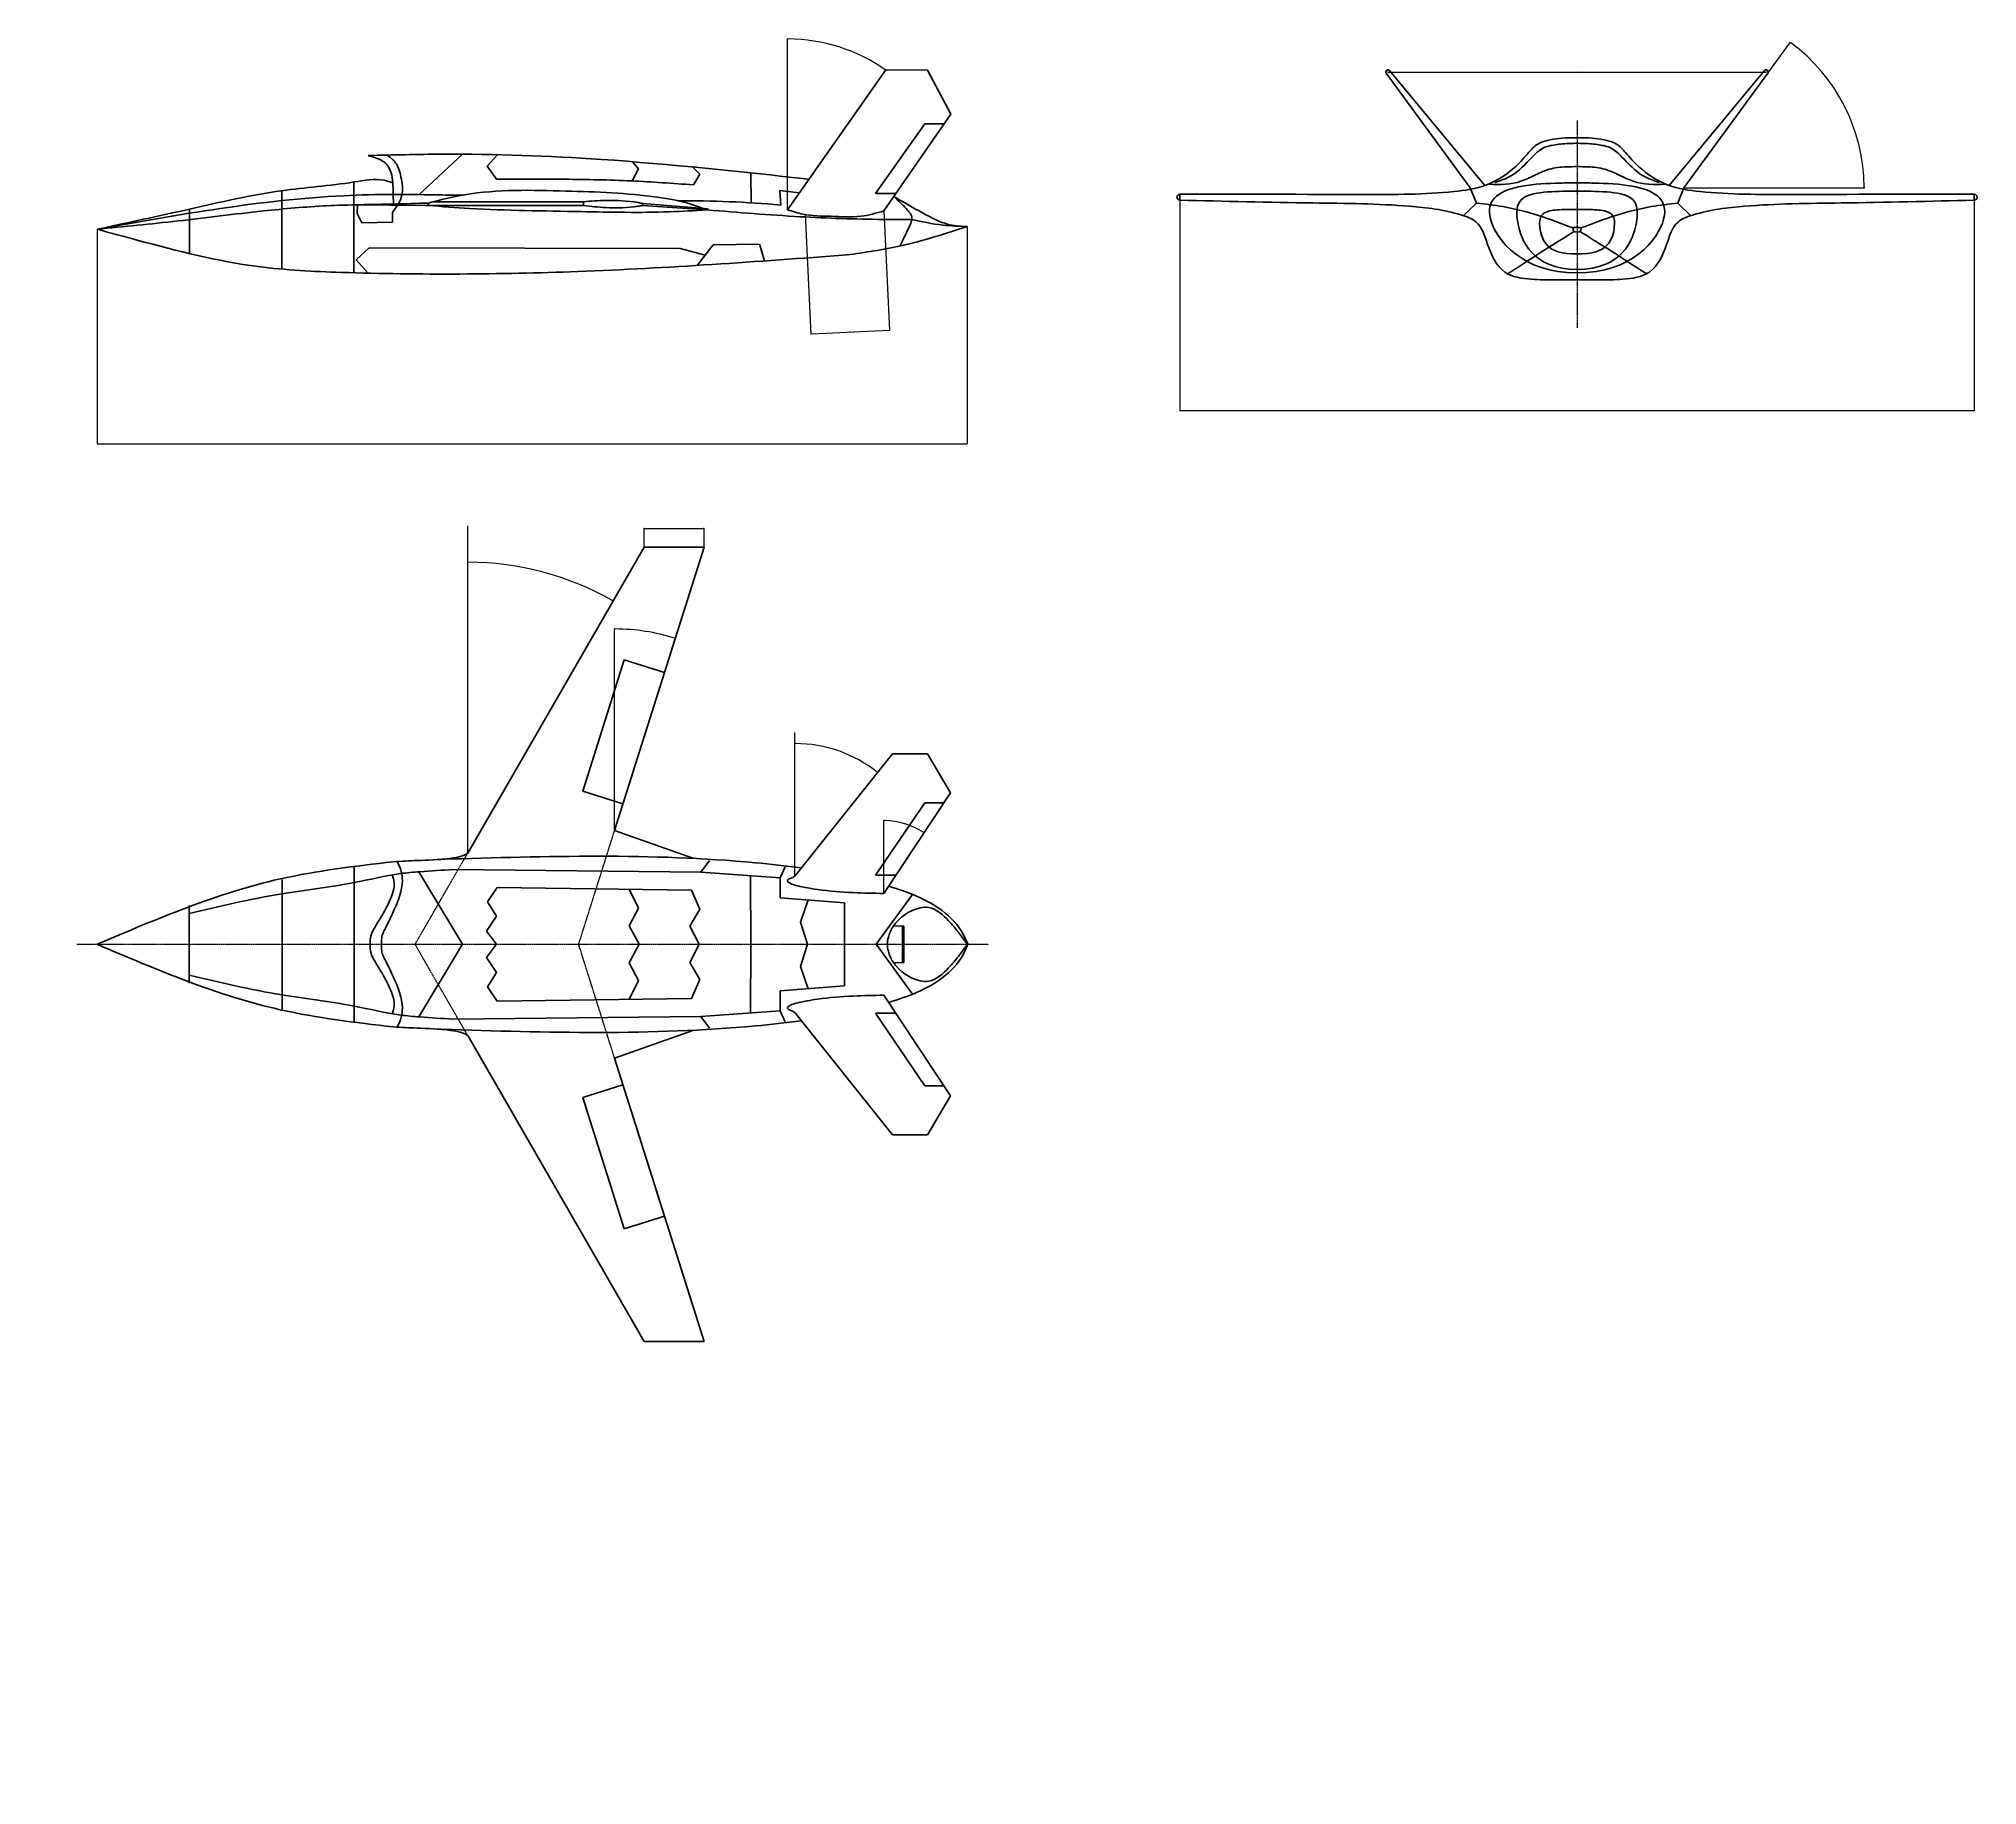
# Model space of a CAD drawing. Header units: millimetres. Extents: x 31085 to 182632, y 10507 to 87776.
# Drawn here: x 163038 to 182632, y 70119 to 87776 of the extents above; entities that cross this region are included whole.
import ezdxf

# ---------------------------------------------------------------- set-up
doc = ezdxf.new("R2010")
doc.units = ezdxf.units.MM
doc.linetypes.add('CENTER', pattern=[2, 1.25, -0.25, 0.25, -0.25])
doc.linetypes.add('DASHED', pattern=[0.75, 0.5, -0.25])
for name, color, linetype, lineweight in [('_axes (Оси)', 6, 'CENTER', 30), ('_basic (Основной)', 4, 'Continuous', 60), ('_contour (Тонкий)', 7, 'Continuous', 30), ('_invisible (Невидимый)', 1, 'DASHED', 30)]:
    doc.layers.add(name, color=color, linetype=linetype, lineweight=lineweight)
doc.styles.add('ESKD', font='eskd.shx', dxfattribs={"oblique": 15, "height": 5})
doc.dimstyles.new('ESKD', dxfattribs={"dimtxt": 5, "dimasz": 5, "dimexe": 2, "dimexo": 0, "dimgap": 2, "dimtad": 1, "dimtoh": 1, "dimzin": 12, "dimdsep": 46, "dimtxsty": 'ESKD', "dimblk1": 'OPEN', "dimblk2": 'OPEN', "dimsah": 1, "dimcen": 5, "dimclrd": 256, "dimclre": 256, "dimclrt": 2, "dimadec": 0, "dimazin": 0, "dimtfac": 1, "dimtmove": 0, "dimatfit": 3, "dimldrblk": 'OPEN', "dimfxl": 1, "dimtolj": 1, "dimtzin": 12, "dimlwd": -1, "dimlwe": -1, "dimarcsym": 0})

# ---------------------------------------------------------------- blocks, each defined once
blk = doc.blocks.new('_OPEN')
at = {"color": 0, "linetype": 'ByBlock'}
for p, q in [((-1, 0.2), (0, 0)), ((0, 0), (-1, -0.2)), ((0, 0), (-1, 0))]:
    blk.add_line(p, q, dxfattribs=at)
blk = doc.blocks.new('*D163')
at = {"layer": '_contour (Тонкий)', "transparency": 16777216}
for p, q in [((176675, 87441), (176675, 87437)), ((176680, 87439), (180493, 87439)), ((180498, 87441), (180498, 87437))]:
    blk.add_line(p, q, dxfattribs=at)
at = {"layer": 'Defpoints', "color": 0, "transparency": 16777216}
for p in [(176675, 87441), (180498, 87441), (180498, 87439)]:
    blk.add_point(p, dxfattribs=at)
at = {"layer": '_contour (Тонкий)', "transparency": 16777216, "xscale": 5, "yscale": 5, "zscale": 5, "rotation": 180}
blk.add_blockref('_OPEN', (176675, 87439), dxfattribs=at)
at = {"layer": '_contour (Тонкий)', "transparency": 16777216, "xscale": 5, "yscale": 5, "zscale": 5}
blk.add_blockref('_OPEN', (180498, 87439), dxfattribs=at)
at = {"layer": '_contour (Тонкий)', "color": 2, "transparency": 16777216, "insert": (178587, 87444), "char_height": 5, "attachment_point": 5, "style": 'ESKD'}
blk.add_mtext('\\A1;3823.03', dxfattribs=at)
blk = doc.blocks.new('*D164')
at = {"layer": '_contour (Тонкий)', "transparency": 16777216}
for p, q in [((174572, 86144), (174572, 84016)), ((182602, 86144), (182602, 84016)), ((174577, 84018), (182597, 84018))]:
    blk.add_line(p, q, dxfattribs=at)
at = {"layer": 'Defpoints', "color": 0, "transparency": 16777216}
for p in [(174572, 86144), (182602, 86144), (182602, 84018)]:
    blk.add_point(p, dxfattribs=at)
at = {"layer": '_contour (Тонкий)', "transparency": 16777216, "xscale": 5, "yscale": 5, "zscale": 5, "rotation": 180}
blk.add_blockref('_OPEN', (174572, 84018), dxfattribs=at)
at = {"layer": '_contour (Тонкий)', "transparency": 16777216, "xscale": 5, "yscale": 5, "zscale": 5}
blk.add_blockref('_OPEN', (182602, 84018), dxfattribs=at)
at = {"layer": '_contour (Тонкий)', "color": 2, "transparency": 16777216, "insert": (178587, 84022), "char_height": 5, "attachment_point": 5, "style": 'ESKD'}
blk.add_mtext('\\A1;8029.48', dxfattribs=at)
blk = doc.blocks.new('*D165')
at = {"layer": '_contour (Тонкий)', "transparency": 16777216}
for p, q in [((163627, 85850), (163627, 83680)), ((172422, 85878), (172422, 83680)), ((163632, 83682), (172417, 83682))]:
    blk.add_line(p, q, dxfattribs=at)
at = {"layer": 'Defpoints', "color": 0, "transparency": 16777216}
for p in [(163627, 85850), (172422, 85878), (172422, 83682)]:
    blk.add_point(p, dxfattribs=at)
at = {"layer": '_contour (Тонкий)', "transparency": 16777216, "xscale": 5, "yscale": 5, "zscale": 5, "rotation": 180}
blk.add_blockref('_OPEN', (163627, 83682), dxfattribs=at)
at = {"layer": '_contour (Тонкий)', "transparency": 16777216, "xscale": 5, "yscale": 5, "zscale": 5}
blk.add_blockref('_OPEN', (172422, 83682), dxfattribs=at)
at = {"layer": '_contour (Тонкий)', "color": 2, "transparency": 16777216, "insert": (168025, 83686), "char_height": 5, "attachment_point": 5, "style": 'ESKD'}
blk.add_mtext('\\A1;8794.53', dxfattribs=at)
blk = doc.blocks.new('*D166')
at = {"layer": '_contour (Тонкий)', "transparency": 16777216}
for p, q in [((180515, 87428), (180745, 87741)), ((180885, 86270), (181491, 86270))]:
    blk.add_line(p, q, dxfattribs=at)
blk.add_arc((179666, 86270), 1822, 0.1572, 53.6037, dxfattribs=at)
at = {"layer": 'Defpoints', "color": 0, "transparency": 16777216}
for p in [(180515, 87428), (181400, 86830), (179666, 86270), (179666, 86270), (180885, 86270)]:
    blk.add_point(p, dxfattribs=at)
at = {"layer": '_contour (Тонкий)', "transparency": 16777216, "xscale": 5, "yscale": 5, "zscale": 5}
for p, rotation in [((180744, 87739), 143.6823355758215), ((181489, 86270), 270.0786079433285)]:
    blk.add_blockref('_OPEN', p, dxfattribs=dict(at, rotation=rotation))
at = {"layer": '_contour (Тонкий)', "color": 2, "transparency": 16777216, "insert": (181296, 87096), "char_height": 5, "attachment_point": 5, "rotation": 296.8805, "style": 'ESKD'}
blk.add_mtext('\\A1;54°', dxfattribs=at)
blk = doc.blocks.new('*D167')
at = {"layer": '_contour (Тонкий)', "transparency": 16777216}
blk.add_arc((167374, 79543), 2941, 60.1215, 89.9026, dxfattribs=at)
at = {"layer": 'Defpoints', "color": 0, "transparency": 16777216}
for p in [(167374, 82853), (169157, 82635), (168379, 82307), (167374, 79543), (167374, 79543)]:
    blk.add_point(p, dxfattribs=at)
at = {"layer": '_contour (Тонкий)', "transparency": 16777216, "xscale": 5, "yscale": 5, "zscale": 5}
for p, rotation in [((167374, 82484), 179.9512950941352), ((168843, 82090), 330.0727623834507)]:
    blk.add_blockref('_OPEN', p, dxfattribs=dict(at, rotation=rotation))
at = {"layer": '_contour (Тонкий)', "color": 2, "transparency": 16777216, "insert": (168136, 82389), "char_height": 5, "attachment_point": 5, "rotation": 345.012, "style": 'ESKD'}
blk.add_mtext('\\A1;30°', dxfattribs=at)
blk = doc.blocks.new('*D168')
at = {"layer": '_contour (Тонкий)', "transparency": 16777216}
blk.add_arc((170681, 79309), 1342, 51.6523, 89.7865, dxfattribs=at)
at = {"layer": 'Defpoints', "color": 0, "transparency": 16777216}
for p in [(170681, 80762), (171668, 80547), (171263, 80518), (170681, 79309), (170681, 79309)]:
    blk.add_point(p, dxfattribs=at)
at = {"layer": '_contour (Тонкий)', "transparency": 16777216, "xscale": 5, "yscale": 5, "zscale": 5}
for p, rotation in [((170681, 80651), 179.8932635555603), ((171518, 80359), 321.5455274111214)]:
    blk.add_blockref('_OPEN', p, dxfattribs=dict(at, rotation=rotation))
at = {"layer": '_contour (Тонкий)', "color": 2, "transparency": 16777216, "insert": (171126, 80581), "char_height": 5, "attachment_point": 5, "rotation": 340.7194, "style": 'ESKD'}
blk.add_mtext('\\A1;39°', dxfattribs=at)
blk = doc.blocks.new('*D169')
at = {"layer": '_contour (Тонкий)', "transparency": 16777216}
blk.add_line((168858, 81616), (168858, 81811), dxfattribs=at)
blk.add_arc((168858, 79771), 2038, 72.6249, 89.8594, dxfattribs=at)
at = {"layer": 'Defpoints', "color": 0, "transparency": 16777216}
for p in [(169762, 82635), (169271, 81767), (168858, 81616), (168858, 79771), (168858, 79771)]:
    blk.add_point(p, dxfattribs=at)
at = {"layer": '_contour (Тонкий)', "transparency": 16777216, "xscale": 5, "yscale": 5, "zscale": 5}
for p, rotation in [((168858, 81809), 179.9297222049318), ((169472, 81715), 342.5546496753753)]:
    blk.add_blockref('_OPEN', p, dxfattribs=dict(at, rotation=rotation))
at = {"layer": '_contour (Тонкий)', "color": 2, "transparency": 16777216, "insert": (169169, 81791), "char_height": 5, "attachment_point": 5, "rotation": 351.2422, "style": 'ESKD'}
blk.add_mtext('\\A1;18°', dxfattribs=at)
blk = doc.blocks.new('*D170')
at = {"layer": '_contour (Тонкий)', "transparency": 16777216}
blk.add_line((171580, 79860), (171580, 79874), dxfattribs=at)
blk.add_arc((171580, 79135), 737, 56.7997, 89.6114, dxfattribs=at)
at = {"layer": 'Defpoints', "color": 0, "transparency": 16777216}
for p in [(172255, 80151), (171580, 79860), (171861, 79817), (171580, 79135), (171580, 79135)]:
    blk.add_point(p, dxfattribs=at)
at = {"layer": '_contour (Тонкий)', "transparency": 16777216, "xscale": 5, "yscale": 5, "zscale": 5}
for p, rotation in [((171580, 79872), 179.8057061249187), ((171988, 79749), 326.6053640578698)]:
    blk.add_blockref('_OPEN', p, dxfattribs=dict(at, rotation=rotation))
at = {"layer": '_contour (Тонкий)', "color": 2, "transparency": 16777216, "insert": (171795, 79846), "char_height": 5, "attachment_point": 5, "rotation": 343.2055, "style": 'ESKD'}
blk.add_mtext('\\A1;34°', dxfattribs=at)
blk = doc.blocks.new('*D171')
at = {"layer": '_contour (Тонкий)', "transparency": 16777216}
for p, q in [((171580, 86036), (171638, 84828)), ((170784, 85998), (170842, 84790)), ((170847, 84792), (171633, 84829))]:
    blk.add_line(p, q, dxfattribs=at)
at = {"layer": 'Defpoints', "color": 0, "transparency": 16777216}
for p in [(171580, 86036), (170784, 85998), (171638, 84830)]:
    blk.add_point(p, dxfattribs=at)
at = {"layer": '_contour (Тонкий)', "transparency": 16777216, "xscale": 5, "yscale": 5, "zscale": 5}
for p, rotation in [((170842, 84792), 182.7405263348392), ((171638, 84830), 2.740526334839218)]:
    blk.add_blockref('_OPEN', p, dxfattribs=dict(at, rotation=rotation))
at = {"layer": '_contour (Тонкий)', "color": 2, "transparency": 16777216, "insert": (171240, 84815), "char_height": 5, "attachment_point": 5, "rotation": 2.7405, "style": 'ESKD'}
blk.add_mtext('\\A1;797.05', dxfattribs=at)
blk = doc.blocks.new('*D172')
at = {"layer": '_contour (Тонкий)', "transparency": 16777216}
for p, q in [((169157, 82635), (169157, 82828)), ((169162, 82826), (169757, 82826)), ((169762, 82635), (169762, 82828))]:
    blk.add_line(p, q, dxfattribs=at)
at = {"layer": 'Defpoints', "color": 0, "transparency": 16777216}
for p in [(169762, 82826), (169157, 82635), (169762, 82635)]:
    blk.add_point(p, dxfattribs=at)
at = {"layer": '_contour (Тонкий)', "transparency": 16777216, "xscale": 5, "yscale": 5, "zscale": 5, "rotation": 180}
blk.add_blockref('_OPEN', (169157, 82826), dxfattribs=at)
at = {"layer": '_contour (Тонкий)', "transparency": 16777216, "xscale": 5, "yscale": 5, "zscale": 5}
blk.add_blockref('_OPEN', (169762, 82826), dxfattribs=at)
at = {"layer": '_contour (Тонкий)', "color": 2, "transparency": 16777216, "insert": (169460, 82831), "char_height": 5, "attachment_point": 5, "style": 'ESKD'}
blk.add_mtext('\\A1;604.84', dxfattribs=at)
blk = doc.blocks.new('*D173')
at = {"layer": '_contour (Тонкий)', "transparency": 16777216}
for p, q in [((170606, 87768), (170606, 87776)), ((144414, 70196), (144446, 70196)), ((144444, 70191), (144444, 70124)), ((144414, 70119), (144446, 70119))]:
    blk.add_line(p, q, dxfattribs=at)
blk.add_arc((170606, 86048), 1726, 55.0671, 89.834, dxfattribs=at)
at = {"layer": 'Defpoints', "color": 0, "transparency": 16777216}
for p in [(170606, 87768), (171291, 87632), (171600, 87463), (170606, 86048), (170606, 86048), (144414, 70196), (144414, 70119), (144444, 70119)]:
    blk.add_point(p, dxfattribs=at)
at = {"layer": '_contour (Тонкий)', "transparency": 16777216, "xscale": 5, "yscale": 5, "zscale": 5}
for p, rotation in [((170606, 87774), 179.9170236007294), ((171598, 87460), 324.9841519728149), ((144444, 70196), 90), ((144444, 70119), 270)]:
    blk.add_blockref('_OPEN', p, dxfattribs=dict(at, rotation=rotation))
at = {"layer": '_contour (Тонкий)', "color": 2, "transparency": 16777216, "char_height": 5, "attachment_point": 5, "style": 'ESKD'}
for s, insert, rotation in [('\\A1;35°', (171128, 87699), 342.4506), ('\\A1;1400', (144440, 70158), 90)]:
    blk.add_mtext(s, dxfattribs=dict(at, insert=insert, rotation=rotation))

msp = doc.modelspace()

# ---------------------------------------------------------------- linework, layer by layer
at = {"layer": '_axes (Оси)', "ltscale": 10, "transparency": 33554687}
for p, q in [((178586.932, 86950.978), (178586.932, 84855.335)), ((163421.856, 78620.899), (172638.471, 78620.899))]:
    msp.add_line(p, q, dxfattribs=at)
at = {"layer": '_basic (Основной)', "transparency": 33554687}
for p, q in [((171599.667, 87462.642), (170605.56, 86048.11)), ((171599.667, 87462.642), (172022.595, 87458.457)), ((172022.595, 87458.457), (172257.096, 87014.844)), ((176658.417, 87428.264), (177507.537, 86269.746)), ((177655.121, 86293.745), (176691.324, 87454.551)), ((179518.742, 86293.745), (180482.539, 87454.551)), ((180515.446, 87428.264), (179666.326, 86269.746)), ((172257.096, 87014.844), (171580.4, 86036.403)), ((171993.613, 86917.074), (171493.707, 86211.27)), ((171993.613, 86917.074), (172189.385, 86917.074)), ((166880.618, 86200.127), (167319.931, 86609.471)), ((167570.493, 86487.203), (167676.1, 86604.464)), ((167665.739, 86357.533), (167570.493, 86487.203)), ((169034.122, 86339.096), (169100.459, 86459.628)), ((169100.459, 86459.628), (169037.736, 86533.371)), ((169719.088, 86408.3), (169647.597, 86479.743)), ((170234.403, 86420.224), (170239.186, 86117.477)), ((165493.535, 86239.545), (165493.535, 85447.407)), ((166223.498, 86328.241), (166223.498, 85410.607)), ((169655.097, 86299.325), (169719.088, 86408.3)), ((170537.36, 86095.036), (170529.192, 86242.524)), ((170529.192, 86242.524), (170724.294, 86217.058)), ((177569.87, 86114.492), (177507.537, 86269.746)), ((179603.993, 86114.492), (179666.326, 86269.746)), ((164559.846, 86053.909), (164559.846, 85605.245)), ((166949.426, 86090.314), (166223.498, 86097.422)), ((166257.459, 86008.342), (166258.328, 86097.081)), ((166613.904, 85921.989), (166614.132, 86023.721)), ((166620.178, 86202.752), (166622.376, 86105.416)), ((168543.42, 86090.314), (166949.426, 86090.314)), ((166974.87, 86115.279), (166977.423, 86090.314)), ((168543.42, 86129.019), (167027.203, 86129.019)), ((168543.42, 86129.019), (168543.42, 86090.314)), ((169143.128, 86111.091), (169141.711, 86090.047)), ((169142.806, 86089.973), (169791.994, 86046.258)), ((169143.128, 86111.091), (169803.72, 86057.268)), ((171493.707, 86211.27), (171702.207, 86212.66)), ((174572.194, 86144.129), (174573.074, 86204.773)), ((177439.174, 85988.302), (177569.87, 86114.492)), ((179734.69, 85988.302), (179603.993, 86114.492)), ((182601.67, 86144.129), (182600.79, 86204.773)), ((166304.715, 85913.894), (166257.459, 86008.342)), ((166304.715, 85913.894), (166613.904, 85921.989)), ((166377.895, 85661.067), (166245.249, 85541.124)), ((166377.895, 85661.067), (169519.289, 85656.05)), ((169519.289, 85656.05), (169774.172, 85588.394)), ((169693.666, 85485.099), (169854.677, 85691.689)), ((169854.677, 85691.689), (170324.265, 85700.936)), ((170324.265, 85700.936), (170374.685, 85530.399)), ((166245.249, 85541.124), (166366.682, 85406.829)), ((167373.613, 79542.887), (169157.342, 82635.395)), ((169762.187, 82635.395), (168858.153, 79770.891)), ((169157.342, 82635.395), (169762.187, 82635.395)), ((168536.554, 80168.214), (168956.111, 81497.616)), ((168956.111, 81497.616), (169362.616, 81369.323)), ((170681.065, 79309.302), (171667.575, 80546.8)), ((171667.575, 80546.8), (172022.595, 80546.8)), ((172022.595, 80546.8), (172255.08, 80151.05)), ((168536.554, 80168.214), (168943.059, 80039.922)), ((172255.08, 80151.05), (171580.4, 79135.149)), ((171493.707, 79318.561), (171993.613, 80052.13)), ((172189.385, 80052.13), (171993.613, 80052.13)), ((168858.153, 79770.891), (169657.846, 79489.645)), ((166225.993, 79413.348), (166225.993, 78620.899)), ((169728.629, 79351.668), (167228.061, 79376.917)), ((169816.849, 79469.95), (169728.629, 79351.668)), ((170533.015, 79293.659), (170580.881, 79405.422)), ((165496.753, 79275.296), (165496.753, 78620.899)), ((166879.234, 79354.308), (167319.931, 78620.899)), ((167669.898, 79195.223), (167573.888, 79050.124)), ((167669.898, 79195.223), (169634.328, 79169.357)), ((169005.546, 79177.636), (169099.789, 78985.177)), ((169634.328, 79169.357), (169719.853, 78977.985)), ((169728.629, 79351.668), (170533.015, 79293.659)), ((170231.102, 79315.431), (170233.613, 78620.899)), ((170533.015, 79293.659), (170533.318, 79091.582)), ((171702.207, 79318.561), (171493.707, 79318.561)), ((164557.536, 79014.058), (164557.536, 78620.899)), ((167573.888, 79050.124), (167664.207, 78906.723)), ((169099.789, 78985.177), (169006.067, 78808.514)), ((169719.853, 78977.985), (169620.074, 78805.63)), ((170533.318, 79091.582), (171183.11, 79040.319)), ((170738.232, 78846.059), (170815.386, 79069.329)), ((171183.11, 79040.319), (171183.11, 78620.899)), ((171869.793, 79124.45), (171502.372, 78620.899)), ((167664.207, 78906.723), (167563.05, 78753.681)), ((169006.067, 78808.514), (169106.061, 78620.899)), ((169006.067, 78808.514), (169106.061, 78620.899)), ((169620.074, 78805.63), (169713.122, 78620.899)), ((169620.074, 78805.63), (169713.122, 78620.899)), ((170738.232, 78846.059), (170809.388, 78620.899)), ((171781.49, 78805.941), (171676.956, 78806.549)), ((171767.882, 78806.02), (171766.805, 78620.899)), ((171781.49, 78805.941), (171781.49, 78620.899)), ((164557.536, 78227.74), (164557.536, 78620.899)), ((165496.753, 77966.502), (165496.753, 78620.899)), ((166225.993, 77828.45), (166225.993, 78620.899)), ((166879.234, 77887.49), (167319.931, 78620.899)), ((167563.05, 78753.681), (167665.272, 78620.899)), ((167563.05, 78488.117), (167665.272, 78620.899)), ((169006.067, 78433.284), (169106.061, 78620.899)), ((169006.067, 78433.284), (169106.061, 78620.899)), ((169620.074, 78436.168), (169713.122, 78620.899)), ((169620.074, 78436.168), (169713.122, 78620.899)), ((170231.102, 77926.367), (170233.613, 78620.899)), ((170738.232, 78395.739), (170809.388, 78620.899)), ((171183.11, 78201.479), (171183.11, 78620.899)), ((171869.793, 78117.348), (171502.372, 78620.899)), ((171767.882, 78435.778), (171766.805, 78620.899)), ((171781.49, 78435.857), (171781.49, 78620.899)), ((167664.207, 78335.075), (167563.05, 78488.117)), ((169099.789, 78256.621), (169006.067, 78433.284)), ((169719.853, 78263.813), (169620.074, 78436.168)), ((170738.232, 78395.739), (170815.386, 78172.469)), ((171781.49, 78435.857), (171676.956, 78435.249)), ((167573.888, 78191.674), (167664.207, 78335.075)), ((167669.898, 78046.575), (167573.888, 78191.674)), ((169005.546, 78064.162), (169099.789, 78256.621)), ((169634.328, 78072.441), (169719.853, 78263.813)), ((170533.318, 78150.216), (171183.11, 78201.479)), ((167669.898, 78046.575), (169634.328, 78072.441)), ((170533.015, 77948.139), (170533.318, 78150.216)), ((172255.08, 77090.748), (171580.4, 78106.649)), ((169728.629, 77890.13), (167228.061, 77864.881)), ((169728.629, 77890.13), (170533.015, 77948.139)), ((169816.849, 77771.848), (169728.629, 77890.13)), ((170533.015, 77948.139), (170580.881, 77836.376)), ((170681.065, 77932.496), (171667.575, 76694.999)), ((171702.207, 77923.237), (171493.707, 77923.237)), ((171493.707, 77923.237), (171993.613, 77189.668)), ((167373.613, 77698.911), (169157.342, 74606.403)), ((168858.153, 77470.907), (169657.846, 77752.153)), ((169762.187, 74606.403), (168858.153, 77470.907)), ((168536.554, 77073.584), (168943.059, 77201.876)), ((168536.554, 77073.584), (168956.111, 75744.182)), ((172189.385, 77189.668), (171993.613, 77189.668)), ((172022.595, 76694.999), (172255.08, 77090.748)), ((171667.575, 76694.999), (172022.595, 76694.999)), ((168956.111, 75744.182), (169362.616, 75872.475)), ((169157.342, 74606.403), (169762.187, 74606.403))]:
    msp.add_line(p, q, dxfattribs=at)
for centre, radius, start, end in [((176675.417, 87440.723), 21.077, 41.000324, 225.0837598), ((180498.446, 87440.723), 21.077, 314.9162402, 138.999676), ((169548.679, 74950.286), 11188.519, 84.9304095, 90.2579156), ((174572.634, 86174.451), 30.325, 89.1684544, 269.1684544), ((182601.23, 86174.451), 30.325, 270.8315456, 90.8315456)]:
    msp.add_arc(centre, radius, start, end, dxfattribs=at)
for points, knots in [([(166366.16, 86595.904), (166615.472, 86602.046), (167401.13, 86621.401), (168890.78, 86566.941), (170123.299, 86433.271), (170822.279, 86356.483)], [0, 0, 0, 0, 748.119392923, 2357.552730237, 4466.628899364, 4466.628899364, 4466.628899364, 4466.628899364]), ([(178586.932, 86719.348), (178563.365, 86719.322), (178489.136, 86718.606), (178373.33, 86708.35), (178231.857, 86679.226), (178097.049, 86545.942), (177960.372, 86392.474), (177811.857, 86342.711), (177755.559, 86323.848)], [36.976944751, 36.976944751, 36.976944751, 36.976944751, 107.604090007, 259.685442457, 388.049267775, 527.446786637, 815.213251665, 990.89447811, 990.89447811, 990.89447811, 990.89447811]), ([(178586.932, 86719.348), (178610.498, 86719.322), (178684.727, 86718.606), (178800.533, 86708.35), (178942.006, 86679.226), (179076.814, 86545.942), (179213.491, 86392.474), (179362.006, 86342.711), (179418.304, 86323.848)], [36.976944751, 36.976944751, 36.976944751, 36.976944751, 107.604090007, 259.685442457, 388.049267775, 527.446786637, 815.213251665, 990.89447811, 990.89447811, 990.89447811, 990.89447811]), ([(166559.118, 86600.575), (166590.005, 86578.66), (166661.626, 86522.691), (166704.668, 86371.014), (166732.032, 86184.649), (166654.005, 86078.145), (166614.132, 86023.721)], [25.70178847, 25.70178847, 25.70178847, 25.70178847, 136.420123039, 295.244475205, 481.044458009, 675.209633376, 675.209633376, 675.209633376, 675.209633376]), ([(178586.932, 86483.61), (178550.529, 86483.615), (178456.236, 86482.344), (178256.113, 86463.153), (178023.568, 86304.001), (177809.835, 86301.549), (177700.345, 86304.99)], [80.106941564, 80.106941564, 80.106941564, 80.106941564, 189.416587967, 362.848596, 674.975691064, 995.567736158, 995.567736158, 995.567736158, 995.567736158]), ([(178586.932, 86483.61), (178623.334, 86483.615), (178717.627, 86482.344), (178917.75, 86463.153), (179150.295, 86304.001), (179364.028, 86301.549), (179473.518, 86304.99)], [80.106941564, 80.106941564, 80.106941564, 80.106941564, 189.416587967, 362.848596, 674.975691064, 995.567736158, 995.567736158, 995.567736158, 995.567736158]), ([(169791.994, 86046.258), (169737.734, 86066.788), (169575.891, 86128.025), (169098.95, 86214.913), (168335.545, 86238.245), (167550.549, 86259.029), (167096.589, 86147.641), (166974.87, 86115.279)], [0, 0, 0, 0, 173.858737223, 518.567479477, 1445.436818752, 2470.037460494, 2846.922905419, 2846.922905419, 2846.922905419, 2846.922905419]), ([(178586.932, 86320.148), (178530.746, 86319.714), (178348.065, 86316.548), (177910.139, 86296.464), (177495.553, 86080.05), (178036.216, 85408.278), (178586.932, 85408.278)], [111.609978254, 111.609978254, 111.609978254, 111.609978254, 189.416587967, 362.848596, 674.975691064, 983.234461237, 983.234461237, 983.234461237, 983.234461237]), ([(178586.932, 86237.003), (178540.642, 86236.646), (178390.136, 86234.037), (178029.341, 86217.491), (177906.414, 86030.703), (178133.212, 85445.937), (178586.932, 85443.91)], [111.609978254, 111.609978254, 111.609978254, 111.609978254, 189.416587967, 362.848596, 674.975691064, 983.234461237, 983.234461237, 983.234461237, 983.234461237]), ([(178586.932, 86320.148), (178643.117, 86319.714), (178825.799, 86316.548), (179263.724, 86296.464), (179678.31, 86080.05), (179137.648, 85408.278), (178586.932, 85408.278)], [111.609978254, 111.609978254, 111.609978254, 111.609978254, 189.416587967, 362.848596, 674.975691064, 983.234461237, 983.234461237, 983.234461237, 983.234461237]), ([(178586.932, 86237.003), (178633.221, 86236.646), (178783.728, 86234.037), (179144.523, 86217.491), (179267.449, 86030.703), (179040.651, 85445.937), (178586.932, 85443.91)], [111.609978254, 111.609978254, 111.609978254, 111.609978254, 189.416587967, 362.848596, 674.975691064, 983.234461237, 983.234461237, 983.234461237, 983.234461237]), ([(167328.907, 86196.313), (167258.827, 86196.16), (167022.573, 86196.376), (166619.621, 86207.159), (165447.448, 86176.485), (164455.049, 85998.696), (163627.304, 85850.406)], [142.757916517, 142.757916517, 142.757916517, 142.757916517, 352.993600907, 851.526729795, 1351.93664087, 3867.57988983, 3867.57988983, 3867.57988983, 3867.57988983]), ([(172421.831, 85877.534), (172363.277, 85880.355), (172229.651, 85886.792), (172009.571, 85989.808), (171826.265, 86097.12), (171705.954, 86166.817), (171680.53, 86181.182)], [0, 0, 0, 0, 174.455485627, 398.120441842, 716.04695081, 815.123087414, 815.123087414, 815.123087414, 815.123087414]), ([(171680.53, 86181.182), (171702.843, 86160.554), (171754.994, 86113.851), (171813.784, 86049.972), (171881.622, 85971.642), (171818.088, 85835.278), (171772.17, 85739.43), (171744.382, 85681.573)], [0, 0, 0, 0, 102.083623991, 208.914953559, 266.67304814, 393.705605478, 595.116303675, 595.116303675, 595.116303675, 595.116303675]), ([(174572.194, 86144.129), (175019.91, 86133.499), (175792.66, 86115.324), (176749.222, 86108.292), (177293.217, 86041.268), (177610.703, 85929.405), (177684.174, 85669.972), (177810.743, 85386.515), (178117.457, 85337.11), (178359.51, 85341.549), (178514.295, 85337.356), (178586.932, 85338.527), (178659.51, 85338.21), (178814.325, 85341.55), (179056.406, 85337.11), (179363.12, 85386.515), (179489.689, 85669.972), (179563.16, 85929.405), (179880.646, 86041.268), (180424.641, 86108.292), (181381.204, 86115.324), (182153.953, 86133.499), (182601.67, 86144.129)], [0, 0, 0, 0, 1346.015477828, 2322.882346943, 2847.716865321, 3018.600006332, 3272.979385918, 3601.871796579, 3879.521426727, 4125.452174376, 4342.546900463, 4342.546900463, 4342.546900463, 4559.728329954, 4805.659077603, 5083.308707751, 5412.201118412, 5666.580497998, 5837.463639009, 6362.298157387, 7339.165026502, 8685.18050433, 8685.18050433, 8685.18050433, 8685.18050433]), ([(177569.87, 86114.492), (177659.486, 86104.568), (177995.925, 86067.312), (178315.263, 85953.259), (178548.109, 85863.158)], [0, 0, 0, 0, 269.943519845, 1013.422496183, 1013.422496183, 1013.422496183, 1013.422496183]), ([(178586.932, 86051.58), (178550.529, 86051.585), (178456.236, 86050.314), (178242.296, 86040.503), (178172.192, 85933.98), (178272.446, 85584.106), (178586.932, 85602.916)], [80.106941564, 80.106941564, 80.106941564, 80.106941564, 189.416587967, 362.848596, 674.975691064, 995.567736158, 995.567736158, 995.567736158, 995.567736158]), ([(178586.932, 86051.58), (178623.334, 86051.585), (178717.627, 86050.314), (178931.567, 86040.503), (179001.671, 85933.98), (178901.417, 85584.106), (178586.932, 85602.916)], [80.106941564, 80.106941564, 80.106941564, 80.106941564, 189.416587967, 362.848596, 674.975691064, 995.567736158, 995.567736158, 995.567736158, 995.567736158]), ([(179603.993, 86114.492), (179514.377, 86104.568), (179177.939, 86067.312), (178858.6, 85953.259), (178625.754, 85863.158)], [0, 0, 0, 0, 269.943519845, 1013.422496183, 1013.422496183, 1013.422496183, 1013.422496183]), ([(178557.161, 85828.435), (178504.802, 85794.409), (178251.118, 85640.175), (178059.531, 85508.009), (177883.405, 85401.34)], [35.012744047, 35.012744047, 35.012744047, 35.012744047, 215.891954686, 833.471019231, 833.471019231, 833.471019231, 833.471019231]), ([(178586.932, 85869.999), (178583.01, 85869.999), (178572.853, 85869.862), (178549.807, 85868.805), (178542.255, 85857.331), (178553.055, 85819.642), (178586.932, 85821.668)], [80.106941564, 80.106941564, 80.106941564, 80.106941564, 189.416587967, 362.848596, 674.975691064, 995.567736158, 995.567736158, 995.567736158, 995.567736158]), ([(178586.932, 85869.999), (178590.853, 85869.999), (178601.01, 85869.862), (178624.056, 85868.805), (178631.608, 85857.331), (178620.808, 85819.642), (178586.932, 85821.668)], [80.106941564, 80.106941564, 80.106941564, 80.106941564, 189.416587967, 362.848596, 674.975691064, 995.567736158, 995.567736158, 995.567736158, 995.567736158]), ([(178616.703, 85828.435), (178669.062, 85794.409), (178922.745, 85640.175), (179114.332, 85508.009), (179290.458, 85401.34)], [35.012744047, 35.012744047, 35.012744047, 35.012744047, 215.891954686, 833.471019231, 833.471019231, 833.471019231, 833.471019231]), ([(166621.752, 79455.568), (166702.686, 79460.138), (166890.925, 79470.769), (167134.1, 79476.273), (167313.565, 79506.176), (167368.166, 79539.295), (167373.613, 79542.887)], [0, 0, 0, 0, 242.506632316, 564.029305073, 741.832663443, 762.068111937, 762.068111937, 762.068111937, 762.068111937]), ([(167113.423, 79480.672), (168171.97, 79512.057), (169385.925, 79548.049), (170589.256, 79414.614), (170742.765, 79393.176)], [0, 0, 0, 0, 3167.74971233, 3632.819444501, 3632.819444501, 3632.819444501, 3632.819444501]), ([(171580.4, 79135.149), (171476.915, 79137.242), (171251.735, 79142.195), (170964.667, 79162.982), (170743.258, 79203.126), (170649.821, 79226.328), (170586.563, 79268.037), (170625.917, 79283.508), (170650.691, 79293.248)], [26.034475922, 26.034475922, 26.034475922, 26.034475922, 335.81796329, 700.487912904, 899.615498817, 986.530628985, 1019.35430406, 1075.126801265, 1075.126801265, 1075.126801265, 1075.126801265]), ([(171628.812, 79208.045), (171830.025, 79146.994), (172115.367, 79038.725), (172360.637, 78788.053), (172414.126, 78653.939), (172427.304, 78620.899)], [4552.449471166, 4552.449471166, 4552.449471166, 4552.449471166, 5128.979665427, 5454.53859542, 5560.961746954, 5560.961746954, 5560.961746954, 5560.961746954]), ([(172424.26, 78620.899), (172416.268, 78631.239), (172385.536, 78671.308), (172326.799, 78755.208), (172218.517, 78880.233), (172061.885, 79024.095), (171847.165, 78968.788), (171720.689, 78870.526), (171634.196, 78748.351), (171620.029, 78666.456), (171612.148, 78620.899)], [19.16822757, 19.16822757, 19.16822757, 19.16822757, 58.391706828, 170.661358866, 324.570829734, 565.594487923, 740.639192574, 933.730174367, 1042.899736547, 1179.767628118, 1179.767628118, 1179.767628118, 1179.767628118]), ([(172424.26, 78620.899), (172416.268, 78610.559), (172385.536, 78570.49), (172326.799, 78486.59), (172218.517, 78361.565), (172061.885, 78217.703), (171847.165, 78273.01), (171720.689, 78371.272), (171634.196, 78493.447), (171620.029, 78575.342), (171612.148, 78620.899)], [19.16822757, 19.16822757, 19.16822757, 19.16822757, 58.391706828, 170.661358866, 324.570829734, 565.594487923, 740.639192574, 933.730174367, 1042.899736547, 1179.767628118, 1179.767628118, 1179.767628118, 1179.767628118]), ([(171628.812, 78033.753), (171830.025, 78094.804), (172115.367, 78203.073), (172360.637, 78453.745), (172414.126, 78587.859), (172427.304, 78620.899)], [4552.449471166, 4552.449471166, 4552.449471166, 4552.449471166, 5128.979665427, 5454.53859542, 5560.961746954, 5560.961746954, 5560.961746954, 5560.961746954]), ([(171580.4, 78106.649), (171476.915, 78104.556), (171251.735, 78099.603), (170964.667, 78078.816), (170743.258, 78038.673), (170649.821, 78015.47), (170586.563, 77973.761), (170625.917, 77958.29), (170650.691, 77948.55)], [26.034475922, 26.034475922, 26.034475922, 26.034475922, 335.81796329, 700.487912904, 899.615498817, 986.530628985, 1019.35430406, 1075.126801265, 1075.126801265, 1075.126801265, 1075.126801265]), ([(167113.423, 77761.126), (168171.97, 77729.741), (169385.925, 77693.749), (170589.256, 77827.184), (170742.765, 77848.622)], [0, 0, 0, 0, 3167.74971233, 3632.819444501, 3632.819444501, 3632.819444501, 3632.819444501]), ([(166621.752, 77786.23), (166702.686, 77781.66), (166890.925, 77771.029), (167134.1, 77765.526), (167313.565, 77735.622), (167368.166, 77702.503), (167373.613, 77698.911)], [0, 0, 0, 0, 242.506632316, 564.029305073, 741.832663443, 762.068111937, 762.068111937, 762.068111937, 762.068111937])]:
    msp.add_open_spline(points, degree=3, knots=knots, dxfattribs=at)
for points in [[(174573.074, 86204.773), (176446.137, 86202.262), (177344.769, 86231.758), (177664.944, 86296.271), (177966.495, 86486.522), (178096.72, 86624.926), (178189.735, 86711.692), (178286.881, 86748.874), (178524.582, 86775.728), (178586.932, 86775.728)], [(182600.79, 86204.773), (180727.726, 86202.262), (179829.095, 86231.758), (179508.92, 86296.271), (179207.368, 86486.522), (179077.143, 86624.926), (178984.129, 86711.692), (178886.982, 86748.874), (178649.281, 86775.728), (178586.932, 86775.728)], [(166620.178, 86202.752), (166616.445, 86320.889), (166600.043, 86420.998), (166548.93, 86510.773), (166442.056, 86572.686), (166366.16, 86595.904)], [(163627.304, 85850.406), (164561.931, 86054.377), (165492.882, 86239.455), (166223.816, 86328.292), (166530.017, 86345.566), (166616.445, 86320.889)], [(167665.739, 86357.533), (168353.581, 86355.715), (169028.685, 86339.348), (169655.097, 86299.325)], [(163627.304, 85850.406), (164442.451, 85934.396), (165307.532, 86035.384), (165947.486, 86087.635), (166624.13, 86105.456), (166974.87, 86115.279)], [(169791.994, 86046.258), (169410.903, 86026.63), (168518.963, 86028.811), (167391.237, 86061.624), (166977.423, 86090.314)], [(168542.831, 86090.323), (168768.939, 86070.179), (169096.393, 86082.655), (169142.806, 86089.973)], [(168543.42, 86129.019), (168770.037, 86142.265), (169096.959, 86119.82), (169143.128, 86111.091)], [(171855.633, 85949.052), (171569.531, 85950.172), (170733.937, 85977.495), (169791.994, 86046.258)], [(171580.4, 86036.403), (171346.561, 85981.425), (171045.62, 85981.22), (170761.986, 86002.478), (170605.56, 86048.11)], [(163627.304, 85850.406), (164041.458, 85738.186), (165255.513, 85473.208), (166096.778, 85414.505), (168486.486, 85423.374), (171204.729, 85590.347)], [(171204.729, 85590.347), (171750.814, 85682.995), (172421.831, 85877.534)], [(172421.831, 85877.534), (172176.496, 85892.798), (171855.633, 85949.052)], [(163627.304, 78620.899), (165476.82, 79281.752), (166621.752, 79455.568)], [(167228.061, 79376.917), (166889.962, 79355.146), (166696.642, 79335.801), (166221.626, 79244.603), (165493.76, 79131.195), (164557.536, 78932.219)], [(166656.857, 79460.221), (166702.05, 79358.15), (166712.77, 79263.4), (166634.161, 78979.147), (166548.407, 78798.585), (166503.744, 78684.17), (166503.744, 78620.899)], [(166610.584, 79322.656), (166629.335, 79241.713), (166591.149, 79073.627), (166497.929, 78897.825), (166428.015, 78781.222), (166396.011, 78712.787), (166386.783, 78620.899)], [(170681.065, 79309.302), (170667.388, 79302.197), (170650.691, 79293.248)], [(163627.304, 78620.899), (165476.82, 77960.047), (166621.752, 77786.23)], [(166610.584, 77919.142), (166629.335, 78000.085), (166591.149, 78168.172), (166497.929, 78343.973), (166428.015, 78460.576), (166396.011, 78529.012), (166386.783, 78620.899)], [(166656.857, 77781.577), (166702.05, 77883.649), (166712.77, 77978.398), (166634.161, 78262.651), (166548.407, 78443.213), (166503.744, 78557.628), (166503.744, 78620.899)], [(167228.061, 77864.881), (166889.962, 77886.652), (166696.642, 77905.997), (166221.626, 77997.195), (165493.76, 78110.603), (164557.536, 78309.58)], [(170681.065, 77932.496), (170667.388, 77939.601), (170650.691, 77948.55)]]:
    msp.add_spline(points, degree=3, dxfattribs=at)
at = {"layer": '_contour (Тонкий)', "transparency": 33554687}
for p, q in [((170605.56, 86048.11), (170605.56, 87767.645)), ((179666.326, 86269.746), (180885.262, 86269.746)), ((167373.613, 79542.887), (167373.613, 82852.983)), ((168858.153, 79770.891), (168858.153, 81616.14)), ((170681.065, 79309.302), (170681.065, 80761.794)), ((171580.4, 79135.149), (171580.4, 79860.382))]:
    msp.add_line(p, q, dxfattribs=at)
at = {"layer": '_invisible (Невидимый)', "transparency": 33554687}
for p, q in [((168495.217, 78620.899), (168858.153, 79770.891)), ((166841.819, 78620.899), (167373.613, 79542.887)), ((167373.613, 77698.911), (166841.819, 78620.899)), ((168858.153, 77470.907), (168495.217, 78620.899))]:
    msp.add_line(p, q, dxfattribs=at)

# ---------------------------------------------------------------- dimensions: what is measured, and where the dimension line sits
at = {"layer": '_contour (Тонкий)', "transparency": 33554687}
for base, line1, line2, picture, middle in [((171291.122, 87632.409), ((170605.56, 86048.11), (170605.56, 87767.645)), ((171599.667, 87462.642), (170605.56, 86048.11)), '*D173', (171127.675, 87699.082)), ((181400.124, 86830.427), ((180515.446, 87428.264), (179666.326, 86269.746)), ((179666.326, 86269.746), (180885.262, 86269.746)), '*D166', (181296.343, 87096.003)), ((168378.709, 82306.772), ((167373.613, 79542.887), (169157.342, 82635.395)), ((167373.613, 79542.887), (167373.613, 82852.983)), '*D167', (168135.564, 82388.918)), ((169270.674, 81766.898), ((168858.153, 79770.891), (168858.153, 81616.14)), ((169762.187, 82635.395), (168858.153, 79770.891)), '*D169', (169169.286, 81790.526)), ((171263.19, 80518.465), ((170681.065, 79309.302), (170681.065, 80761.794)), ((170681.065, 79309.302), (171667.575, 80546.8)), '*D168', (171125.933, 80581.025)), ((171861.249, 79816.79), ((171580.4, 79135.149), (171580.4, 79860.382)), ((172255.08, 80151.05), (171580.4, 79135.149)), '*D170', (171794.945, 79846.006))]:
    dim = msp.add_angular_dim_2l(base=base, line1=line1, line2=line2, dimstyle='ESKD', dxfattribs=at)
    dim.commit()
    dim.dimension.update_dxf_attribs({"geometry": picture, "text_midpoint": middle})
at = {"layer": '_contour (Тонкий)', "color": 5, "transparency": 33554687}
dim = msp.add_linear_dim(base=(144444.486, 70119.095), p1=(144413.695, 70196.131), p2=(144413.695, 70119.095), angle=90, text='1400', dimstyle='ESKD', dxfattribs=at)
dim.commit()
dim.dimension.update_dxf_attribs({"geometry": '*D173', "text_midpoint": (144439.986, 70157.613)})
at = {"layer": '_contour (Тонкий)', "transparency": 33554687}
for base, p1, p2, picture, middle in [((180498.446, 87439.204), (176675.417, 87440.723), (180498.446, 87440.723), '*D163', (178586.932, 87439.204)), ((172421.831, 83681.533), (163627.304, 85850.406), (172421.831, 85877.534), '*D165', (168024.567, 83681.533))]:
    dim = msp.add_linear_dim(base=base, p1=p1, p2=p2, dimstyle='ESKD', dxfattribs=at)
    dim.commit()
    dim.dimension.update_dxf_attribs({"geometry": picture, "text_midpoint": middle, "dimtype": 160})
dim = msp.add_aligned_dim(p1=(170784.263, 85998.294), p2=(171580.4, 86036.403), distance=-1208.137, dimstyle='ESKD', dxfattribs=at)
dim.commit()
dim.dimension.update_dxf_attribs({"geometry": '*D171', "text_midpoint": (171239.871, 84815.295)})
for base, p1, p2, picture, middle in [((182601.67, 84017.752), (174572.194, 86144.129), (182601.67, 86144.129), '*D164', (178586.932, 84022.459)), ((169762.1866, 82826.4414), (169157.3423, 82635.395), (169762.1866, 82635.395), '*D172', (169459.7645, 82831.1226))]:
    dim = msp.add_linear_dim(base=base, p1=p1, p2=p2, dimstyle='ESKD', dxfattribs=at)
    dim.commit()
    dim.dimension.update_dxf_attribs({"geometry": picture, "text_midpoint": middle})

doc.saveas('drawing.dxf')
